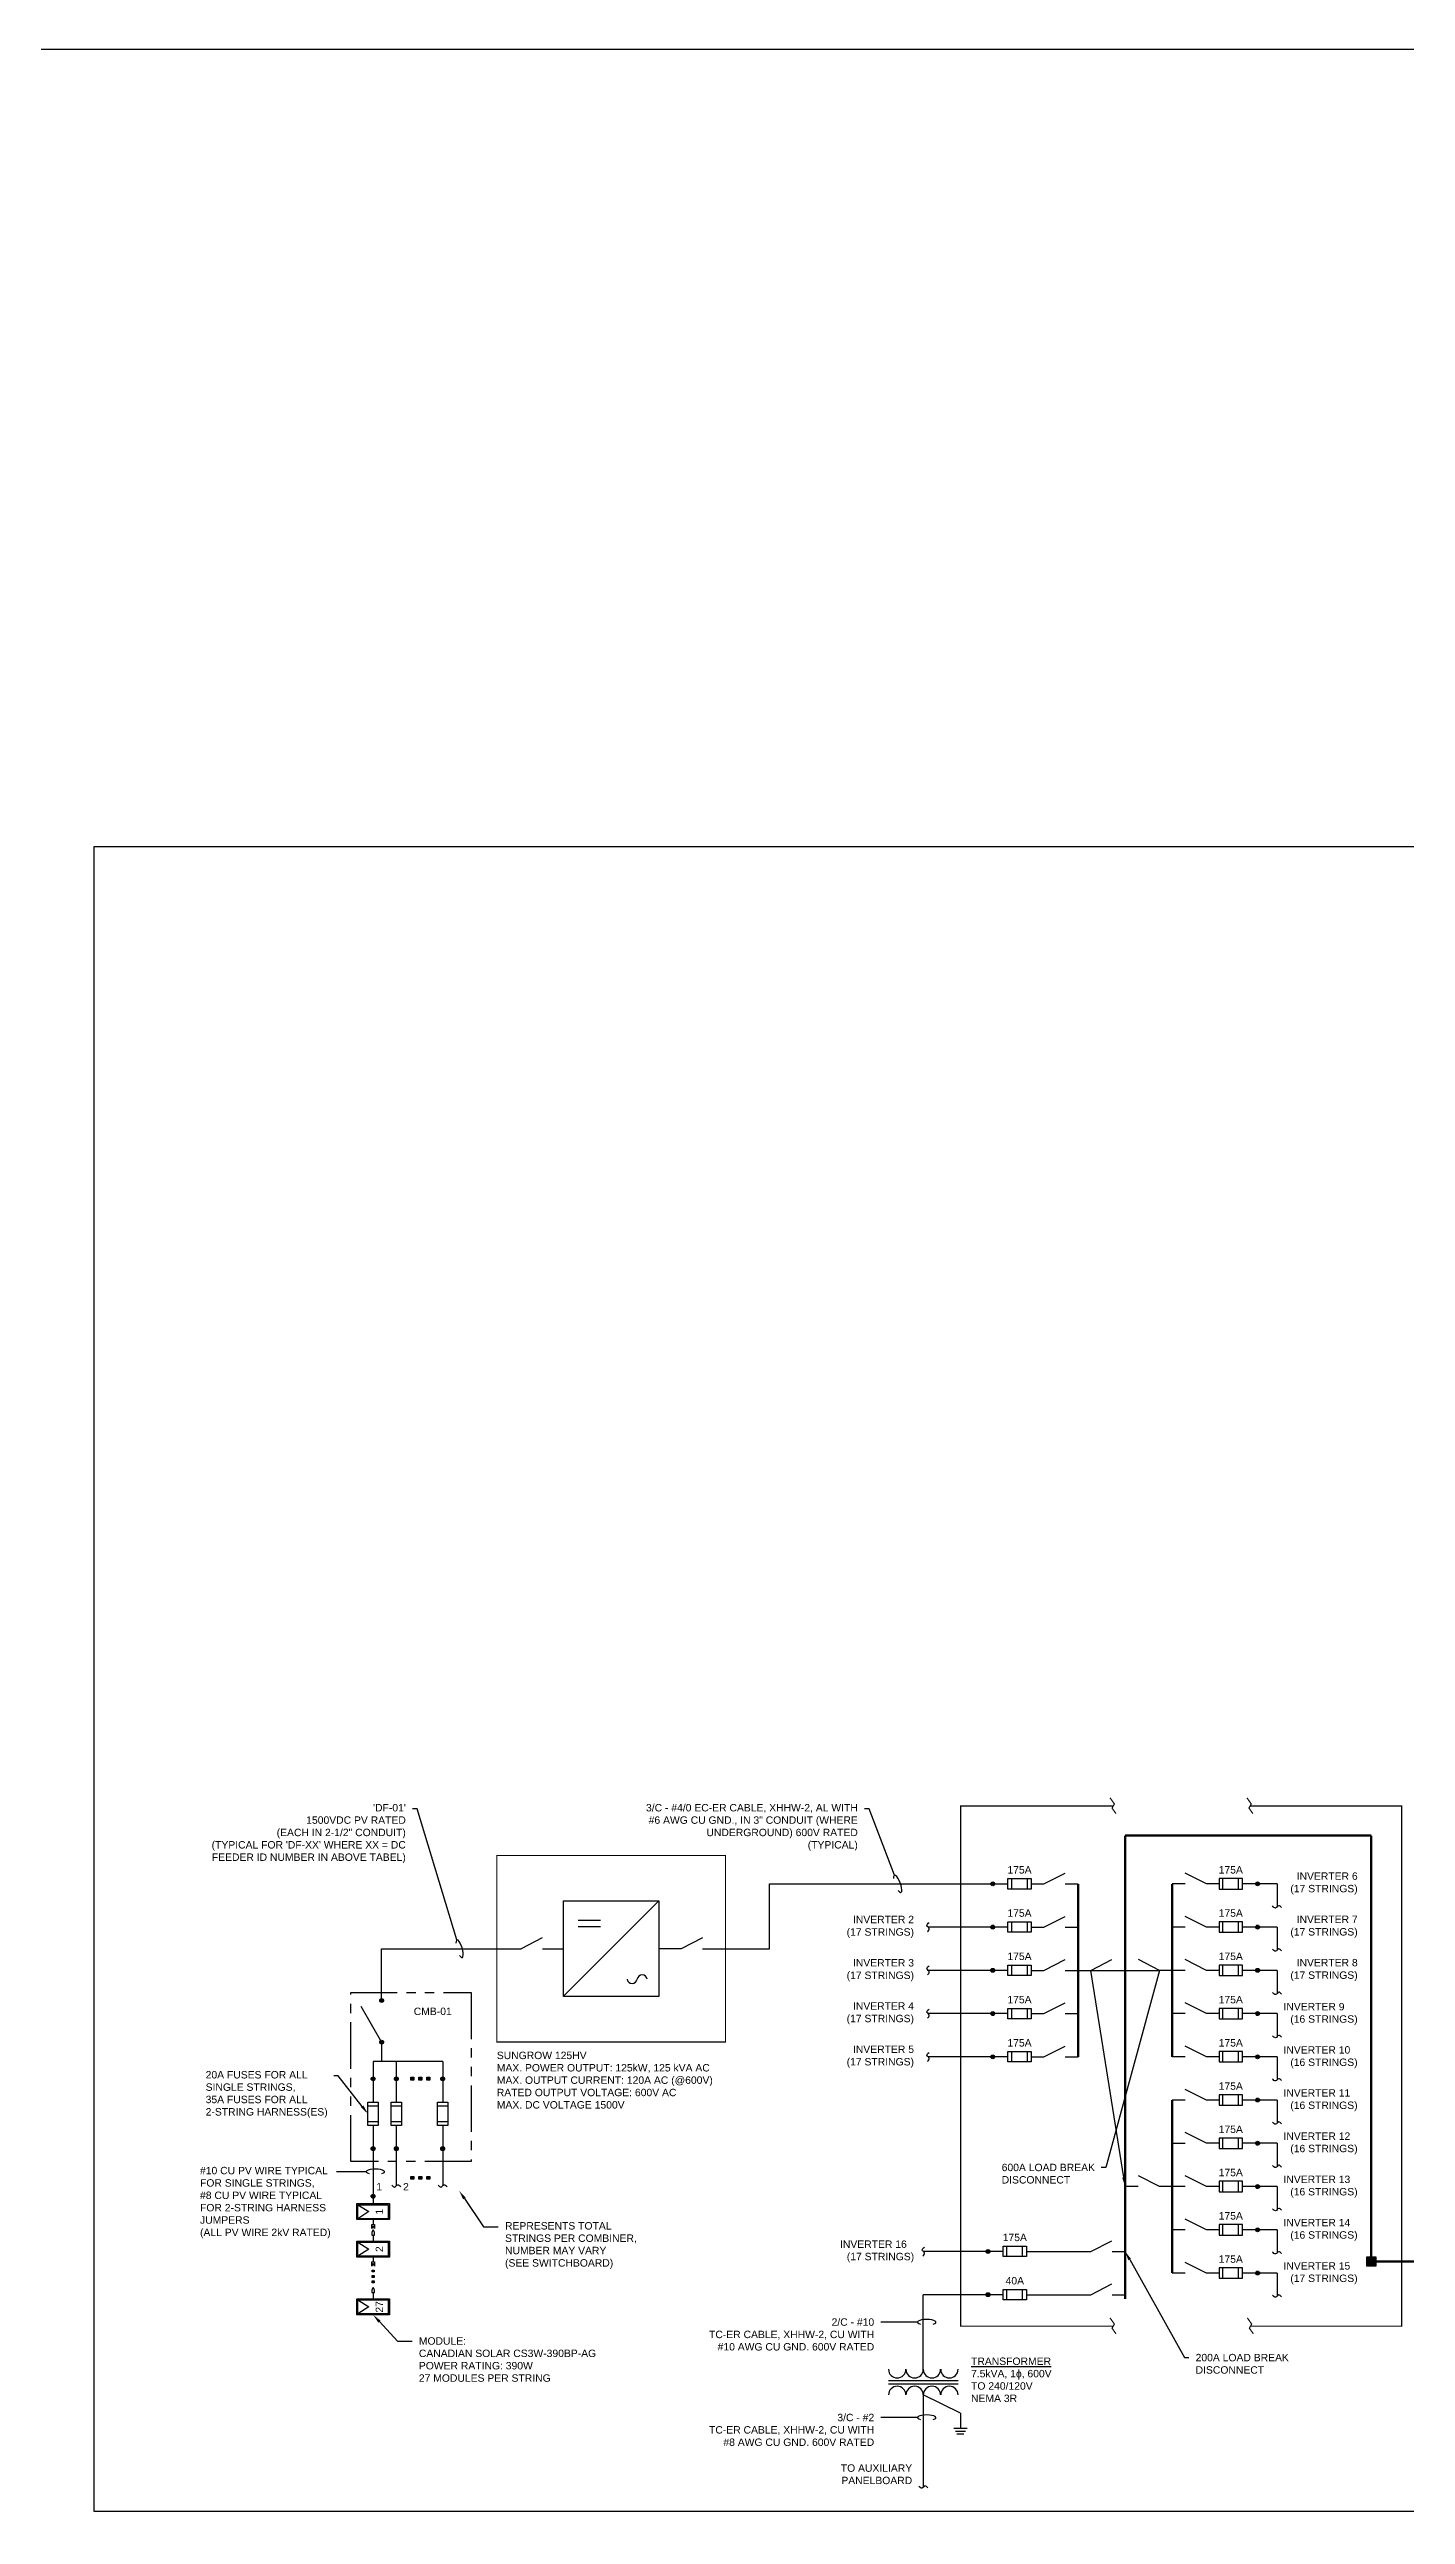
# Model space of a CAD drawing. Header units: feet. Extents: x 0 to 267, y -9 to 249.
# Drawn here: x 22.68 to 40.97, y 66.62 to 99.87 of the extents above; entities that cross this region are included whole.
import ezdxf
from ezdxf import colors
from ezdxf.entities.mleader import LeaderData, LeaderLine
from ezdxf.math import Vec2, Vec3

# ---------------------------------------------------------------- set-up
doc = ezdxf.new("R2010")
doc.units = ezdxf.units.FT
doc.header["$MEASUREMENT"] = 0
doc.linetypes.add('PHANTOM2', pattern=[1.25, 0.625, -0.125, 0.125, -0.125, 0.125, -0.125])
for name, color, linetype in [('E-1LIN', 4, 'Continuous'), ('E-1LIN-DC-FUSE-355', 170, 'Continuous'), ('E-1LIN-EQPM-COMB-ENCL', 8, 'PHANTOM2'), ('E-1LIN-EQPM-ENCL', 8, 'PHANTOM2'), ('E-1LIN-FUSE', 170, 'Continuous'), ('E-ARRAY-MODULE', 170, 'Continuous'), ('E-TEXT', 7, 'Continuous'), ('G-ANNO-TEXT', 1, 'Continuous')]:
    doc.layers.add(name, color=color, linetype=linetype)
doc.layers.add('G-NPLT', color=67, linetype='Continuous', plot=False)
doc.styles.add('NEI-A', font='arial.ttf')

# ---------------------------------------------------------------- blocks, each defined once
blk = doc.blocks.new('A$C842ad1d9')
for points in [[(-0.469, -0.151), (0.469, -0.151)], [(-0.469, -0.194), (0.469, -0.194)]]:
    blk.add_lwpolyline(points)
for centre, start, end in [((-0.352, 0), 180, 0), ((-0.117, 0), 180, 0), ((0.117, 0), 180, 0), ((0.352, 0), 180, 0), ((-0.352, -0.345), 0, 180), ((-0.117, -0.345), 0, 180), ((0.117, -0.345), 0, 180), ((0.352, -0.345), 0, 180)]:
    blk.add_arc(centre, 0.117, start, end)
blk = doc.blocks.new('A$C4f8bfd34')
at = {"start_tangent": (-0.889861, -0.85957), "end_tangent": (-0.954311, -0.827045)}
blk.add_spline([(0.008, 0.062), (-0.017, 0.022), (0.014, -0.02), (-0.014, -0.06)], degree=3, dxfattribs=at)
blk = doc.blocks.new('_None')
blk = doc.blocks.new('Equipment Callout Arrowhead')
at = {"color": 0}
blk.add_ellipse((0, 0), major_axis=(0.99, 0), ratio=0.28679, start_param=-0.799881, end_param=3.941473, dxfattribs=at)

msp = doc.modelspace()

# ---------------------------------------------------------------- hatches: boundary and pattern name
at = {"layer": 'E-1LIN'}
h = msp.add_hatch(color=256, dxfattribs=at)
h.dxf.hatch_style = 1
h.paths.add_polyline_path([(35.406, 75.1, 1), (35.406, 75.153, 1)])
h = msp.add_hatch(color=256, dxfattribs=at)
h.dxf.hatch_style = 1
h.paths.add_polyline_path([(38.978, 75.1, -1), (38.978, 75.153, -1)])
h = msp.add_hatch(color=256, dxfattribs=at)
h.dxf.hatch_style = 1
h.paths.add_polyline_path([(35.406, 74.517, 1), (35.406, 74.57, 1)])
h = msp.add_hatch(color=256, dxfattribs=at)
h.dxf.hatch_style = 1
h.paths.add_polyline_path([(38.978, 74.517, -1), (38.978, 74.57, -1)])
h = msp.add_hatch(color=256, dxfattribs=at)
h.dxf.hatch_style = 1
h.paths.add_polyline_path([(35.406, 73.934, 1), (35.406, 73.986, 1)])
h = msp.add_hatch(color=256, dxfattribs=at)
h.dxf.hatch_style = 1
h.paths.add_polyline_path([(38.978, 73.934, -1), (38.978, 73.986, -1)])
h = msp.add_hatch(color=256, dxfattribs=at)
h.dxf.hatch_style = 1
h.paths.add_polyline_path([(35.406, 73.351, 1), (35.406, 73.403, 1)])
h = msp.add_hatch(color=256, dxfattribs=at)
h.dxf.hatch_style = 1
h.paths.add_polyline_path([(38.978, 73.351, -1), (38.978, 73.403, -1)])
h = msp.add_hatch(color=256, dxfattribs=at)
h.dxf.hatch_style = 1
h.paths.add_polyline_path([(35.406, 72.768, 1), (35.406, 72.82, 1)])
h = msp.add_hatch(color=256, dxfattribs=at)
h.dxf.hatch_style = 1
h.paths.add_polyline_path([(38.978, 72.768, -1), (38.978, 72.82, -1)])
h = msp.add_hatch(color=256, dxfattribs=at)
h.dxf.hatch_style = 1
h.paths.add_polyline_path([(38.978, 72.184, -1), (38.978, 72.237, -1)])
h = msp.add_hatch(color=256, dxfattribs=at)
h.dxf.hatch_style = 1
h.paths.add_polyline_path([(38.978, 71.601, -1), (38.978, 71.654, -1)])
h = msp.add_hatch(color=256, dxfattribs=at)
h.dxf.hatch_style = 1
h.paths.add_polyline_path([(38.978, 71.018, -1), (38.978, 71.071, -1)])
h = msp.add_hatch(color=256, dxfattribs=at)
h.dxf.hatch_style = 1
h.paths.add_polyline_path([(38.978, 70.435, -1), (38.978, 70.487, -1)])
h = msp.add_hatch(color=256, dxfattribs=at)
h.dxf.hatch_style = 1
h.paths.add_polyline_path([(35.342, 70.143, 1), (35.342, 70.196, 1)])
h = msp.add_hatch(color=256, dxfattribs=at)
h.dxf.hatch_style = 1
h.paths.add_polyline_path([(38.978, 69.852, -1), (38.978, 69.904, -1)])
h = msp.add_hatch(color=256, dxfattribs=at)
h.dxf.hatch_style = 1
h.paths.add_polyline_path([(40.449, 70.095), (40.449, 69.972), (40.572, 69.972), (40.572, 70.095)])
h = msp.add_hatch(color=256, dxfattribs=at)
h.dxf.hatch_style = 1
h.paths.add_polyline_path([(35.342, 69.56, 1), (35.342, 69.612, 1)])

# ---------------------------------------------------------------- linework, layer by layer
for p, q in [((39.24, 75.127), (38.774, 75.127)), ((35.609, 74.543), (34.533, 74.543)), ((39.24, 74.543), (38.774, 74.543)), ((35.609, 73.96), (34.533, 73.96)), ((39.24, 73.96), (38.774, 73.96)), ((35.609, 73.377), (34.533, 73.377)), ((39.24, 73.377), (38.774, 73.377)), ((35.609, 72.794), (34.533, 72.794)), ((39.24, 72.794), (38.774, 72.794)), ((39.24, 72.211), (38.774, 72.211)), ((39.24, 71.628), (38.774, 71.628)), ((39.24, 71.044), (38.774, 71.044)), ((35.546, 70.169), (34.47, 70.169)), ((39.24, 70.461), (38.774, 70.461)), ((39.24, 69.878), (38.774, 69.878)), ((35.546, 69.586), (34.47, 69.586)), ((34.47, 68.235), (34.47, 66.99))]:
    msp.add_line(p, q, dxfattribs=at)
at = {"layer": 'E-1LIN', "const_width": 0.0312, "flags": 128}
for points in [[(37.192, 75.778), (37.192, 69.526)], [(40.511, 75.778), (37.192, 75.778)], [(40.511, 70.095), (40.511, 75.778)], [(36.559, 75.126), (36.559, 72.793)], [(37.825, 75.126), (37.825, 72.793)], [(40.572, 70.033), (45.638, 70.033), (45.638, 73.215)], [(37.825, 72.21), (37.825, 69.878)]]:
    msp.add_lwpolyline(points, dxfattribs=at)
at = {"layer": 'E-1LIN', "flags": 128}
for points in [[(35.926, 75.127), (36.096, 75.127), (36.381, 75.271)], [(38.458, 75.127), (38.287, 75.127), (38.003, 75.271)], [(36.383, 75.126), (36.559, 75.126)], [(38, 75.126), (37.825, 75.126)], [(35.926, 74.543), (36.096, 74.543), (36.381, 74.688)], [(36.383, 74.543), (36.559, 74.543)], [(38, 74.543), (37.825, 74.543)], [(38.458, 74.543), (38.287, 74.543), (38.003, 74.688)], [(35.926, 73.96), (36.096, 73.96), (36.381, 74.105)], [(36.383, 73.96), (36.729, 73.96)], [(36.729, 73.96), (37.014, 74.104)], [(37.016, 73.959), (37.367, 73.959)], [(38, 73.96), (37.654, 73.96), (37.37, 74.104)], [(38.458, 73.96), (38.287, 73.96), (38.003, 74.105)], [(35.926, 73.377), (36.096, 73.377), (36.381, 73.522)], [(38.458, 73.377), (38.287, 73.377), (38.003, 73.522)], [(36.383, 73.377), (36.559, 73.377)], [(38, 73.377), (37.825, 73.377)], [(35.926, 72.794), (36.096, 72.794), (36.381, 72.938)], [(38.458, 72.794), (38.287, 72.794), (38.003, 72.938)], [(36.383, 72.793), (36.559, 72.793)], [(38, 72.793), (37.825, 72.793)], [(38, 72.21), (37.825, 72.21)], [(38.458, 72.211), (38.287, 72.211), (38.003, 72.355)], [(38, 71.627), (37.825, 71.627)], [(38.458, 71.628), (38.287, 71.628), (38.003, 71.772)], [(38, 71.044), (37.654, 71.044), (37.37, 71.188)], [(38.458, 71.044), (38.287, 71.044), (38.003, 71.189)], [(37.367, 71.044), (37.192, 71.044)], [(38.458, 70.461), (38.287, 70.461), (38.003, 70.606)], [(35.862, 70.169), (36.729, 70.169), (37.014, 70.314)], [(37.016, 70.169), (37.192, 70.169)], [(38, 70.461), (37.825, 70.461)], [(38, 69.878), (37.825, 69.878)], [(38.458, 69.878), (38.287, 69.878), (38.003, 70.022)], [(35.862, 69.586), (36.729, 69.586), (37.014, 69.731)], [(37.016, 69.586), (37.192, 69.586)]]:
    msp.add_lwpolyline(points, dxfattribs=at)
at = {"layer": 'E-1LIN'}
for points in [[(30.906, 74.897), (29.615, 73.607)], [(32.395, 74.252), (32.395, 75.127), (35.609, 75.127)], [(39.24, 75.127), (39.24, 74.814)], [(29.817, 74.638), (30.117, 74.638)], [(29.817, 74.55), (30.117, 74.55)], [(39.24, 74.543), (39.24, 74.231)], [(29.33, 74.397), (29.046, 74.252)], [(29.333, 74.252), (29.617, 74.252)], [(31.492, 74.397), (31.207, 74.252), (30.905, 74.252)], [(31.494, 74.252), (32.395, 74.252)], [(39.24, 73.96), (39.24, 73.648)], [(39.24, 73.377), (39.24, 73.065)], [(39.24, 72.794), (39.24, 72.482)], [(39.24, 72.211), (39.24, 71.898)], [(39.24, 71.628), (39.24, 71.315)], [(39.24, 71.044), (39.24, 70.732)], [(39.24, 70.461), (39.24, 70.149)], [(39.24, 69.878), (39.24, 69.566)], [(34.47, 68.58), (34.47, 69.586)], [(34.972, 67.988), (34.47, 68.235)], [(34.972, 67.988), (34.972, 67.788)], [(34.88, 67.788), (35.063, 67.788)], [(34.903, 67.747), (35.04, 67.747)], [(34.923, 67.71), (35.016, 67.71)]]:
    msp.add_lwpolyline(points, dxfattribs=at)
for points in [[(29.617, 74.897), (30.905, 74.897), (30.905, 73.607), (29.617, 73.607)], [(40.449, 70.095), (40.572, 70.095), (40.572, 69.972), (40.449, 69.972)]]:
    msp.add_lwpolyline(points, close=True, dxfattribs=at)
for centre in [(35.406, 75.127), (38.978, 75.127), (35.406, 74.543), (38.978, 74.543), (35.406, 73.96), (38.978, 73.96), (35.406, 73.377), (38.978, 73.377), (35.406, 72.794), (38.978, 72.794), (38.978, 72.211), (38.978, 71.628), (38.978, 71.044), (38.978, 70.461), (35.342, 70.169), (38.978, 69.878), (35.342, 69.586)]:
    msp.add_circle(centre, 0.0262, dxfattribs=at)
for centre, start, end in [((30.543, 73.854), 190.5662, 349.4338), ((30.68, 73.829), 10.5662, 169.4338)]:
    msp.add_arc(centre, 0.0694, start, end, dxfattribs=at)
at = {"layer": 'E-1LIN-EQPM-ENCL', "const_width": 0.0156}
for points in [[(37.031, 69.162), (34.973, 69.162), (34.973, 76.176), (37.031, 76.176)], [(36.988, 76.287), (37.047, 76.204), (37.015, 76.148), (37.069, 76.073)], [(38.834, 76.287), (38.892, 76.204), (38.861, 76.148), (38.915, 76.073)], [(38.882, 69.162), (40.921, 69.162), (40.921, 76.176), (38.877, 76.176)], [(36.988, 69.273), (37.047, 69.19), (37.015, 69.134), (37.069, 69.059)], [(38.84, 69.273), (38.898, 69.19), (38.867, 69.134), (38.921, 69.059)]]:
    msp.add_lwpolyline(points, dxfattribs=at)
msp.add_lwpolyline([(28.719, 75.509), (31.803, 75.509), (31.803, 72.994), (28.719, 72.994)], close=True, dxfattribs=at)
at = {"layer": 'E-1LIN-FUSE'}
for points in [[(35.609, 75.056), (35.609, 75.197), (35.926, 75.197), (35.926, 75.056)], [(38.774, 75.056), (38.774, 75.197), (38.458, 75.197), (38.458, 75.056)], [(35.609, 74.473), (35.609, 74.614), (35.926, 74.614), (35.926, 74.473)], [(38.774, 74.473), (38.774, 74.614), (38.458, 74.614), (38.458, 74.473)], [(35.609, 73.89), (35.609, 74.031), (35.926, 74.031), (35.926, 73.89)], [(38.774, 73.89), (38.774, 74.031), (38.458, 74.031), (38.458, 73.89)], [(35.609, 73.307), (35.609, 73.447), (35.926, 73.447), (35.926, 73.307)], [(38.774, 73.307), (38.774, 73.447), (38.458, 73.447), (38.458, 73.307)], [(35.609, 72.724), (35.609, 72.864), (35.926, 72.864), (35.926, 72.724)], [(38.774, 72.724), (38.774, 72.864), (38.458, 72.864), (38.458, 72.724)], [(38.774, 72.14), (38.774, 72.281), (38.458, 72.281), (38.458, 72.14)], [(38.774, 71.557), (38.774, 71.698), (38.458, 71.698), (38.458, 71.557)], [(38.774, 70.974), (38.774, 71.115), (38.458, 71.115), (38.458, 70.974)], [(38.774, 70.391), (38.774, 70.531), (38.458, 70.531), (38.458, 70.391)], [(35.546, 70.099), (35.546, 70.24), (35.862, 70.24), (35.862, 70.099)], [(38.774, 69.808), (38.774, 69.948), (38.458, 69.948), (38.458, 69.808)], [(35.546, 69.516), (35.546, 69.657), (35.862, 69.657), (35.862, 69.516)]]:
    msp.add_lwpolyline(points, close=True, dxfattribs=at)
for points in [[(35.662, 75.056), (35.662, 75.197)], [(35.873, 75.056), (35.873, 75.197)], [(38.51, 75.056), (38.51, 75.197)], [(38.721, 75.056), (38.721, 75.197)], [(35.662, 74.473), (35.662, 74.614)], [(35.873, 74.473), (35.873, 74.614)], [(38.51, 74.473), (38.51, 74.614)], [(38.721, 74.473), (38.721, 74.614)], [(35.662, 73.89), (35.662, 74.031)], [(35.873, 73.89), (35.873, 74.031)], [(38.51, 73.89), (38.51, 74.031)], [(38.721, 73.89), (38.721, 74.031)], [(35.662, 73.307), (35.662, 73.447)], [(35.873, 73.307), (35.873, 73.447)], [(38.51, 73.307), (38.51, 73.447)], [(38.721, 73.307), (38.721, 73.447)], [(35.662, 72.724), (35.662, 72.864)], [(35.873, 72.724), (35.873, 72.864)], [(38.51, 72.724), (38.51, 72.864)], [(38.721, 72.724), (38.721, 72.864)], [(38.51, 72.14), (38.51, 72.281)], [(38.721, 72.14), (38.721, 72.281)], [(38.51, 71.557), (38.51, 71.698)], [(38.721, 71.557), (38.721, 71.698)], [(38.51, 70.974), (38.51, 71.115)], [(38.721, 70.974), (38.721, 71.115)], [(38.51, 70.391), (38.51, 70.531)], [(38.721, 70.391), (38.721, 70.531)], [(35.598, 70.099), (35.598, 70.24)], [(35.809, 70.099), (35.809, 70.24)], [(38.51, 69.808), (38.51, 69.948)], [(38.721, 69.808), (38.721, 69.948)], [(35.598, 69.516), (35.598, 69.657)], [(35.809, 69.516), (35.809, 69.657)]]:
    msp.add_lwpolyline(points, dxfattribs=at)
at = {"layer": 'E-TEXT'}
msp.add_line((17.542, 99.866), (177.224, 99.866), dxfattribs=at)

# ---------------------------------------------------------------- block references
at = {"layer": 'E-1LIN'}
for p, rotation in [((39.24, 74.814), 270), ((34.533, 74.543), 180), ((39.24, 74.231), 270), ((34.533, 73.96), 180), ((39.24, 73.648), 270), ((34.533, 73.377), 180), ((34.533, 72.794), 180), ((39.24, 73.065), 270), ((39.24, 72.482), 270), ((39.24, 71.898), 270), ((39.24, 71.315), 270), ((39.24, 70.732), 270), ((34.47, 70.169), 180), ((39.24, 70.149), 270), ((39.24, 69.566), 270), ((34.47, 66.99), 270)]:
    msp.add_blockref('A$C4f8bfd34', p, dxfattribs=dict(at, rotation=rotation))
msp.add_blockref('A$C842ad1d9', (34.47, 68.58), dxfattribs=at)

# ---------------------------------------------------------------- texts
at = {"layer": 'G-ANNO-TEXT', "char_height": 0.1, "style": 'NEI-A'}
for s, insert, width, attachment_point in [('175A', (35.767, 75.264), 0.31641, 8), ('175A', (38.616, 75.264), 0.31641, 8), ('175A', (35.767, 74.681), 0.31641, 8), ('175A', (38.616, 74.681), 0.31641, 8), ('175A', (35.767, 74.097), 0.31641, 8), ('175A', (38.616, 74.097), 0.31641, 8), ('175A', (35.767, 73.514), 0.31641, 8), ('175A', (38.616, 73.514), 0.31641, 8), ('175A', (35.767, 72.931), 0.31641, 8), ('175A', (38.616, 72.931), 0.31641, 8), ('175A', (38.616, 72.348), 0.31641, 8), ('175A', (38.616, 71.765), 0.31641, 8), ('175A', (38.616, 71.182), 0.31641, 8), ('175A', (38.616, 70.598), 0.31641, 8), ('175A', (35.704, 70.307), 0.31641, 8), ('40A', (35.704, 69.723), 0.31641, 8), ('175A', (38.616, 70.015), 0.31641, 8), ('\\pxql;{\\LTRANSFORMER\\P}7.5kVA, 1ɸ, 600V\\PTO 240/120V\\PNEMA 3R', (35.114, 68.438), 1.50037, 4)]:
    msp.add_mtext(s, dxfattribs=dict(at, insert=insert, width=width, attachment_point=attachment_point))
at = {"layer": 'G-ANNO-TEXT', "char_height": 0.1, "width": 1.00107, "attachment_point": 2, "line_spacing_factor": 1.010232, "style": 'NEI-A'}
for s, insert in [('\\pxqr;INVERTER 6 (17 STRINGS)', (39.827, 75.281)), ('\\pxqr;INVERTER 2 (17 STRINGS)', (33.844, 74.696)), ('\\pxqr;INVERTER 7 (17 STRINGS)', (39.827, 74.698)), ('\\pxqr;INVERTER 3\\P(17 STRINGS)', (33.844, 74.112)), ('\\pxqr;INVERTER 8 (17 STRINGS)', (39.827, 74.114)), ('\\pxqr;INVERTER 4 (17 STRINGS)', (33.844, 73.529)), ('\\pxqr;INVERTER 5 (17 STRINGS)', (33.844, 72.946))]:
    msp.add_mtext(s, dxfattribs=dict(at, insert=insert))
at = {"layer": 'G-ANNO-TEXT', "char_height": 0.1, "style": 'NEI-A'}
for s, width, insert, attachment_point in [('INVERTER 9\\P\\pxqr;(16 STRINGS)', 0.99968, (39.327, 73.372), 4), ('SUNGROW 125HV\\PMAX. POWER OUTPUT: 125kW, 125 kVA AC\\PMAX. OUTPUT CURRENT: 120A AC (@600V)\\PRATED OUTPUT VOLTAGE: 600V AC\\PMAX. DC VOLTAGE 1500V', 3.32207, (28.719, 72.863), 1), ('INVERTER 10\\P\\pxqr;(16 STRINGS)', 0.99968, (39.327, 72.789), 4), ('INVERTER 11\\P\\pxqr;(16 STRINGS)', 0.99968, (39.327, 72.209), 4), ('INVERTER 12\\P\\pxqr;(16 STRINGS)', 0.99968, (39.327, 71.626), 4), ('INVERTER 13\\P\\pxqr;(16 STRINGS)', 0.99968, (39.327, 71.043), 4), ('INVERTER 14\\P\\pxqr;(16 STRINGS)', 0.99968, (39.327, 70.46), 4), ('INVERTER 16\\P\\pxqr;(17 STRINGS)', 0.99968, (33.347, 70.169), 4), ('INVERTER 15\\P\\pxqr;(17 STRINGS)', 0.99968, (39.327, 69.876), 4), ('\\pxqr;TO AUXILIARY PANELBOARD', 0.99968, (34.32, 67.164), 6)]:
    msp.add_mtext_dynamic_manual_height_columns(s, width=width, gutter_width=0.469, heights=[0], dxfattribs=dict(at, insert=insert, attachment_point=attachment_point))

# ---------------------------------------------------------------- leaders
at = {"layer": 'G-ANNO-TEXT'}
ml = msp.add_multileader_mtext('Standard', dxfattribs=at)
ml.set_content('\\A1;\'DF-01\'\\P1500VDC PV RATED\\P(EACH IN 2-1/2" CONDUIT)\\P(TYPICAL FOR \'DF-XX\' WHERE XX = DC FEEDER ID NUMBER IN ABOVE TABEL)', color=256, style='NEI-A')
ml.set_leader_properties()
ml.set_arrow_properties(name='Equipment Callout Arrowhead')
ml.build(insert=Vec2(0, 0))
ml.multileader.update_dxf_attribs({"dogleg_length": 0.0625, "arrow_head_size": 0.125})
ctx = ml.context
ctx.base_point, ctx.char_height, ctx.arrow_head_size, ctx.landing_gap_size, ctx.plane_origin = Vec3(24.797, 76.138), 0.1, 0.125, 0.09, Vec3(17.327, 74.812)
ctx.text_align_type = 2
notes = []
notes.append((ctx, [(1, (1, 1, 0), (27.645, 76.138), (-1, 0), 0.0625, [(0, [(28.217, 74.252)], 0, [])])]))
ctx.mtext.insert, ctx.mtext.width, ctx.mtext.alignment, ctx.mtext.flow_direction = Vec3(27.492, 76.203), 2.8599, 3, 5
ml = msp.add_multileader_mtext('Standard', dxfattribs=at)
ml.set_content('\\A1;3/C - #4/0 EC-ER CABLE, XHHW-2, AL WITH\\P#6 AWG CU GND., IN 3" CONDUIT (WHERE UNDERGROUND) 600V RATED\\P(TYPICAL)', color=256, style='NEI-A')
ml.set_leader_properties()
ml.set_arrow_properties(name='Equipment Callout Arrowhead')
ml.build(insert=Vec2(0, 0))
ml.multileader.update_dxf_attribs({"dogleg_length": 0.0625, "arrow_head_size": 0.125})
ctx = ml.context
ctx.base_point, ctx.char_height, ctx.arrow_head_size, ctx.landing_gap_size, ctx.plane_origin = Vec3(30.657, 76.138), 0.1, 0.125, 0.09, Vec3(23.421, 74.812)
ctx.text_align_type = 2
notes.append((ctx, [(1, (1, 1, 0), (33.739, 76.138), (-1, 0), 0.0625, [(0, [(34.125, 75.127)], 0, [])])]))
ctx.mtext.insert, ctx.mtext.width, ctx.mtext.alignment, ctx.mtext.flow_direction = Vec3(33.587, 76.203), 3.34182, 3, 5
ml = msp.add_multileader_mtext('Standard', dxfattribs=at)
ml.set_content('600A LOAD BREAK \\PDISCONNECT', color=256, style='NEI-A')
ml.set_leader_properties()
ml.build(insert=Vec2(0, 0))
ml.multileader.update_dxf_attribs({"dogleg_length": 0.0625, "arrow_head_size": 0.125})
ctx = ml.context
ctx.base_point, ctx.char_height, ctx.arrow_head_size, ctx.landing_gap_size, ctx.plane_origin = Vec3(35.437, 71.301), 0.1, 0.125, 0.09, Vec3(25.768, 70.208)
notes.append((ctx, [(1, (1, 1, 0), (36.932, 71.301), (-1, 0), 0.0625, [(2, [(37.192, 71.044), (36.729, 73.96), (37.654, 73.96)], 0, [])])]))
ctx.mtext.insert, ctx.mtext.width, ctx.mtext.flow_direction = Vec3(35.527, 71.352), 1.37695, 5
ml = msp.add_multileader_mtext('Standard', dxfattribs=at)
ml.set_content('CMB-01', color=256, style='NEI-A')
ml.set_leader_properties()
ml.set_arrow_properties(name='NONE')
ml.build(insert=Vec2(0, 0))
ml.multileader.update_dxf_attribs({"text_right_attachment_type": 2, "dogleg_length": 0.1, "arrow_head_size": 0.125})
ctx = ml.context
ctx.base_point, ctx.char_height, ctx.arrow_head_size, ctx.landing_gap_size, ctx.plane_origin = Vec3(27.509, 73.406), 0.1, 0.125, 0.09, Vec3(25.094, 69.748)
ctx.right_attachment = 2
notes.append((ctx, [(0, (0, 0, 0), (0, 0), (1, 0), 1, [])]))
ctx.mtext.insert, ctx.mtext.flow_direction = Vec3(27.599, 73.457), 5
ctx.mtext.has_bg_fill, ctx.mtext.bg_color, ctx.mtext.bg_scale_factor, ctx.mtext.bg_transparency, ctx.mtext.use_window_bg_color = 1, -1027028792, 1.5, 0, 1
ml = msp.add_multileader_mtext('Standard', dxfattribs=at)
ml.set_content('200A LOAD BREAK \\PDISCONNECT', color=256, style='NEI-A')
ml.set_leader_properties()
ml.build(insert=Vec2(0, 0))
ml.multileader.update_dxf_attribs({"dogleg_length": 0.0625, "arrow_head_size": 0.125})
ctx = ml.context
ctx.base_point, ctx.char_height, ctx.arrow_head_size, ctx.landing_gap_size, ctx.plane_origin = Vec3(38.052, 68.737), 0.1, 0.125, 0.09, Vec3(28.994, 67.29)
notes.append((ctx, [(0, (1, 1, 0), (37.99, 68.737), (1, 0), 0.0625, [(0, [(37.192, 70.169)], 0, [])])]))
ctx.mtext.insert, ctx.mtext.width, ctx.mtext.flow_direction = Vec3(38.142, 68.788), 1.37695, 5
ml = msp.add_multileader_mtext('Standard', dxfattribs=at)
ml.set_content('\\A1;2/C - #10\\PTC-ER CABLE, XHHW-2, CU WITH\\P#10 AWG CU GND. 600V RATED', color=256, style='NEI-A')
ml.set_leader_properties()
ml.set_arrow_properties(name='Equipment Callout Arrowhead')
ml.build(insert=Vec2(0, 0))
ml.multileader.update_dxf_attribs({"dogleg_length": 0.36, "arrow_head_size": 0.125})
ctx = ml.context
ctx.base_point, ctx.char_height, ctx.arrow_head_size, ctx.landing_gap_size, ctx.plane_origin = Vec3(31.505, 69.216), 0.1, 0.125, 0.09, Vec3(23.734, 67.89)
ctx.text_align_type = 2
notes.append((ctx, [(1, (1, 1, 0), (34.052, 69.216), (-1, 0), 0.154, [(0, [(34.517, 69.216)], 0, [])])]))
ctx.mtext.insert, ctx.mtext.width, ctx.mtext.alignment, ctx.mtext.flow_direction = Vec3(33.808, 69.267), 2.82652, 3, 5
ml = msp.add_multileader_mtext('Standard', dxfattribs=at)
ml.set_content('\\A1;3/C - #2\\PTC-ER CABLE, XHHW-2, CU WITH\\P#8 AWG CU GND. 600V RATED', color=256, style='NEI-A')
ml.set_leader_properties()
ml.set_arrow_properties(name='Equipment Callout Arrowhead')
ml.build(insert=Vec2(0, 0))
ml.multileader.update_dxf_attribs({"dogleg_length": 0.36, "arrow_head_size": 0.125})
ctx = ml.context
ctx.base_point, ctx.char_height, ctx.arrow_head_size, ctx.landing_gap_size, ctx.plane_origin = Vec3(31.505, 67.929), 0.1, 0.125, 0.09, Vec3(23.734, 66.603)
ctx.text_align_type = 2
notes.append((ctx, [(1, (1, 1, 0), (34.052, 67.929), (-1, 0), 0.154, [(0, [(34.517, 67.929)], 0, [])])]))
ctx.mtext.insert, ctx.mtext.width, ctx.mtext.alignment, ctx.mtext.flow_direction = Vec3(33.808, 67.98), 2.82652, 3, 5
for ctx, leaders in notes:
    for number, flags, end, landing, length, lines in leaders:
        leader = LeaderData()
        leader.index, (leader.has_last_leader_line, leader.has_dogleg_vector, leader.attachment_direction) = number, flags
        leader.last_leader_point, leader.dogleg_vector, leader.dogleg_length = Vec3(end), Vec3(landing), length
        for number, points, colour, breaks in lines:
            line = LeaderLine()
            line.index, line.vertices, line.color, line.breaks = number, Vec3.list(points), colors.encode_raw_color(colour), breaks
            leader.lines.append(line)
        ctx.leaders.append(leader)

# ---------------------------------------------------------------- next in the draw order: hatches: boundary and pattern name
at = {"layer": 'E-1LIN'}
h = msp.add_hatch(color=256, dxfattribs=at)
h.dxf.hatch_style = 1
h.paths.add_polyline_path([(27.14, 73.553, 1), (27.192, 73.553, 1)])
h = msp.add_hatch(color=256, dxfattribs=at)
h.dxf.hatch_style = 1
h.paths.add_polyline_path([(27.14, 72.991, 1), (27.192, 72.991, 1)])
h = msp.add_hatch(color=256, dxfattribs=at)
h.dxf.hatch_style = 1
h.paths.add_polyline_path([(27.025, 72.497, 1), (27.077, 72.497, 1)])
h = msp.add_hatch(color=256, dxfattribs=at)
h.dxf.hatch_style = 1
h.paths.add_polyline_path([(27.337, 72.497, 1), (27.39, 72.497, 1)])
h = msp.add_hatch(color=256, dxfattribs=at)
h.dxf.hatch_style = 1
h.paths.add_polyline_path([(27.962, 72.497, 1), (28.015, 72.497, 1)])
h = msp.add_hatch(color=256, dxfattribs=at)
h.dxf.hatch_style = 1
h.paths.add_polyline_path([(27.025, 71.555, 1), (27.077, 71.555, 1)])
h = msp.add_hatch(color=256, dxfattribs=at)
h.dxf.hatch_style = 1
h.paths.add_polyline_path([(27.337, 71.555, 1), (27.39, 71.555, 1)])
h = msp.add_hatch(color=256, dxfattribs=at)
h.dxf.hatch_style = 1
h.paths.add_polyline_path([(27.962, 71.555, 1), (28.015, 71.555, 1)])
h = msp.add_hatch(color=256, dxfattribs=at)
h.dxf.hatch_style = 1
h.paths.add_polyline_path([(27.598, 71.182), (27.558, 71.182), (27.558, 71.142), (27.598, 71.142)])
h = msp.add_hatch(color=256, dxfattribs=at)
h.dxf.hatch_style = 1
h.paths.add_polyline_path([(27.707, 71.182), (27.667, 71.182), (27.667, 71.142), (27.707, 71.142)])
h = msp.add_hatch(color=256, dxfattribs=at)
h.dxf.hatch_style = 1
h.paths.add_polyline_path([(27.816, 71.182), (27.776, 71.182), (27.776, 71.142), (27.816, 71.142)])
at = {"layer": 'E-1LIN-DC-FUSE-355'}
h = msp.add_hatch(color=256, dxfattribs=at)
h.dxf.hatch_style = 1
h.paths.add_polyline_path([(27.598, 72.518), (27.558, 72.518), (27.558, 72.478), (27.598, 72.478)])
h = msp.add_hatch(color=256, dxfattribs=at)
h.dxf.hatch_style = 1
h.paths.add_polyline_path([(27.707, 72.518), (27.667, 72.518), (27.667, 72.478), (27.707, 72.478)])
h = msp.add_hatch(color=256, dxfattribs=at)
h.dxf.hatch_style = 1
h.paths.add_polyline_path([(27.816, 72.478), (27.816, 72.518), (27.776, 72.518), (27.776, 72.478)])
at = {"layer": 'E-ARRAY-MODULE'}
h = msp.add_hatch(color=256, dxfattribs=at)
h.dxf.hatch_style = 1
h.paths.add_polyline_path([(27.025, 70.914, 1), (27.077, 70.914, 1)])
h = msp.add_hatch(color=256, dxfattribs=at)
h.dxf.hatch_style = 1
h.paths.add_polyline_path([(27.065, 69.893), (27.065, 69.919), (27.039, 69.919), (27.039, 69.893)])
h = msp.add_hatch(color=256, dxfattribs=at)
h.dxf.hatch_style = 1
h.paths.add_polyline_path([(27.065, 69.847), (27.039, 69.847), (27.039, 69.82), (27.065, 69.82)])
h = msp.add_hatch(color=256, dxfattribs=at)
h.dxf.hatch_style = 1
h.paths.add_polyline_path([(27.065, 69.774), (27.039, 69.774), (27.039, 69.747), (27.065, 69.747)])

# ---------------------------------------------------------------- next in the draw order: linework, layer by layer
at = {"layer": 'E-1LIN'}
for p, q in [((27.051, 72.731), (27.051, 72.184)), ((27.989, 72.731), (27.051, 72.731)), ((27.364, 72.731), (27.364, 72.184)), ((27.989, 72.731), (27.989, 72.184)), ((27.051, 71.868), (27.051, 70.914)), ((27.364, 71.868), (27.364, 71.054)), ((27.989, 71.868), (27.989, 71.054))]:
    msp.add_line(p, q, dxfattribs=at)
for points in [[(27.166, 73.553), (27.166, 74.252), (29.046, 74.252)], [(26.885, 73.478), (27.166, 72.991)], [(27.166, 72.991), (27.166, 72.731)]]:
    msp.add_lwpolyline(points, dxfattribs=at)
for points in [[(27.558, 71.182), (27.598, 71.182), (27.598, 71.142), (27.558, 71.142)], [(27.667, 71.182), (27.707, 71.182), (27.707, 71.142), (27.667, 71.142)], [(27.776, 71.182), (27.816, 71.182), (27.816, 71.142), (27.776, 71.142)]]:
    msp.add_lwpolyline(points, close=True, dxfattribs=at)
for centre in [(27.166, 73.553), (27.166, 72.991), (27.051, 72.497), (27.364, 72.497), (27.989, 72.497), (27.051, 71.555), (27.364, 71.555), (27.989, 71.555)]:
    msp.add_circle(centre, 0.0262, dxfattribs=at)
at = {"layer": 'E-1LIN', "start_tangent": (0.85957, -0.889861), "end_tangent": (0.827045, -0.954311)}
for points in [[(27.302, 71.062), (27.341, 71.038), (27.383, 71.068), (27.424, 71.04)], [(27.927, 71.062), (27.966, 71.038), (28.008, 71.068), (28.049, 71.04)]]:
    msp.add_spline(points, degree=3, dxfattribs=at)
at = {"layer": 'E-1LIN-DC-FUSE-355'}
for points in [[(27.558, 72.518), (27.598, 72.518), (27.598, 72.478), (27.558, 72.478)], [(27.667, 72.518), (27.707, 72.518), (27.707, 72.478), (27.667, 72.478)], [(27.776, 72.518), (27.816, 72.518), (27.816, 72.478), (27.776, 72.478)], [(26.981, 72.184), (27.121, 72.184), (27.121, 71.868), (26.981, 71.868)], [(27.293, 72.184), (27.434, 72.184), (27.434, 71.868), (27.293, 71.868)], [(27.918, 72.184), (28.059, 72.184), (28.059, 71.868), (27.918, 71.868)]]:
    msp.add_lwpolyline(points, close=True, dxfattribs=at)
for points in [[(26.981, 72.131), (27.121, 72.131)], [(26.981, 71.92), (27.121, 71.92)], [(27.293, 72.131), (27.434, 72.131)], [(27.293, 71.92), (27.434, 71.92)], [(27.918, 72.131), (28.059, 72.131)], [(27.918, 71.92), (28.059, 71.92)]]:
    msp.add_lwpolyline(points, dxfattribs=at)
at = {"layer": 'E-1LIN-EQPM-COMB-ENCL'}
msp.add_lwpolyline([(26.75, 73.659), (28.373, 73.659), (28.373, 71.384), (26.75, 71.384)], close=True, dxfattribs=at)
at = {"layer": 'E-ARRAY-MODULE'}
for points in [[(27.051, 70.914), (27.051, 70.814)], [(26.846, 70.8), (26.995, 70.706), (26.846, 70.611)], [(27.033, 70.479), (27.033, 70.533), (27.069, 70.533), (27.069, 70.479), (27.051, 70.511), (27.033, 70.479)], [(27.051, 70.598), (27.051, 70.533)], [(26.846, 70.294), (26.995, 70.2), (26.846, 70.105)], [(27.051, 70.461), (27.033, 70.429), (27.033, 70.391), (27.069, 70.391), (27.069, 70.429), (27.051, 70.461)], [(27.051, 70.391), (27.051, 70.308)], [(27.033, 69.973), (27.033, 70.027), (27.069, 70.027), (27.069, 69.973), (27.051, 70.005), (27.033, 69.973)], [(27.051, 70.092), (27.051, 70.027)], [(26.846, 69.517), (26.995, 69.422), (26.846, 69.328)], [(27.051, 69.684), (27.033, 69.652), (27.033, 69.614), (27.069, 69.614), (27.069, 69.652), (27.051, 69.684)], [(27.051, 69.614), (27.051, 69.531)]]:
    msp.add_lwpolyline(points, dxfattribs=at)
for points in [[(26.833, 70.814), (27.27, 70.814), (27.27, 70.598), (26.833, 70.598)], [(26.846, 70.8), (27.256, 70.8), (27.256, 70.611), (26.846, 70.611)], [(26.833, 70.308), (27.27, 70.308), (27.27, 70.092), (26.833, 70.092)], [(26.846, 70.294), (27.256, 70.294), (27.256, 70.105), (26.846, 70.105)], [(27.039, 69.919), (27.065, 69.919), (27.065, 69.893), (27.039, 69.893)], [(27.039, 69.847), (27.065, 69.847), (27.065, 69.82), (27.039, 69.82)], [(26.833, 69.531), (27.27, 69.531), (27.27, 69.314), (26.833, 69.314)], [(26.846, 69.517), (27.256, 69.517), (27.256, 69.328), (26.846, 69.328)], [(27.039, 69.774), (27.065, 69.774), (27.065, 69.747), (27.039, 69.747)]]:
    msp.add_lwpolyline(points, close=True, dxfattribs=at)
msp.add_circle((27.051, 70.914), 0.0262, dxfattribs=at)
at = {"layer": 'G-NPLT'}
msp.add_lwpolyline([(23.29, 89.114), (54.913, 89.114), (54.913, 66.662), (23.29, 66.662)], close=True, dxfattribs=at)

# ---------------------------------------------------------------- next in the draw order: texts
at = {"layer": 'G-ANNO-TEXT', "char_height": 0.1, "attachment_point": 1, "style": 'NEI-A'}
for s, insert in [('\\pxql;1', (27.094, 71.092)), ('\\pxql;2', (27.455, 71.092))]:
    msp.add_mtext_dynamic_manual_height_columns(s, width=0.05803, gutter_width=0.547, heights=[0], dxfattribs=dict(at, insert=insert))
at = {"layer": 'G-ANNO-TEXT', "char_height": 0.1, "attachment_point": 2, "rotation": 90, "style": 'NEI-A'}
for s, insert in [('\\pxqc;1', (27.085, 70.706)), ('\\pxqc;2', (27.085, 70.2)), ('\\pxqc;27', (27.085, 69.422))]:
    msp.add_mtext_dynamic_manual_height_columns(s, width=0.05803, gutter_width=0.547, heights=[0], dxfattribs=dict(at, insert=insert))

# ---------------------------------------------------------------- next in the draw order: leaders
at = {"layer": 'G-ANNO-TEXT'}
ml = msp.add_multileader_mtext('Standard', dxfattribs=at)
ml.set_content('20A FUSES FOR ALL SINGLE STRINGS,\\P35A FUSES FOR ALL 2-STRING HARNESS(ES)', color=256, style='NEI-A')
ml.set_leader_properties()
ml.build(insert=Vec2(0, 0))
ml.multileader.update_dxf_attribs({"dogleg_length": 0.0625, "arrow_head_size": 0.125})
ctx = ml.context
ctx.base_point, ctx.char_height, ctx.arrow_head_size, ctx.landing_gap_size, ctx.plane_origin = Vec3(24.703, 72.538), 0.1, 0.125, 0.09, Vec3(16.238, 69.223)
notes = []
notes.append((ctx, [(1, (1, 1, 0), (26.582, 72.538), (-1, 0), 0.0625, [(0, [(26.981, 72.026)], 0, [])])]))
ctx.mtext.insert, ctx.mtext.width, ctx.mtext.flow_direction = Vec3(24.793, 72.602), 1.79582, 5
ml = msp.add_multileader_mtext('Standard', dxfattribs=at)
ml.set_content('#10 CU PV WIRE TYPICAL FOR SINGLE STRINGS,\\P#8 CU PV WIRE TYPICAL FOR 2-STRING HARNESS JUMPERS\\P(ALL PV WIRE 2kV RATED)', color=256, style='NEI-A')
ml.set_leader_properties()
ml.set_arrow_properties(name='Equipment Callout Arrowhead')
ml.build(insert=Vec2(0, 0))
ml.multileader.update_dxf_attribs({"dogleg_length": 0.36, "arrow_head_size": 0.125})
ctx = ml.context
ctx.base_point, ctx.char_height, ctx.arrow_head_size, ctx.landing_gap_size, ctx.plane_origin = Vec3(24.627, 71.245), 0.1, 0.125, 0.09, Vec3(16.072, 67.93)
notes.append((ctx, [(1, (1, 1, 0), (26.579, 71.245), (-1, 0), 0.0229, [(0, [(27.082, 71.245)], 0, [])])]))
ctx.mtext.insert, ctx.mtext.width, ctx.mtext.flow_direction = Vec3(24.717, 71.31), 1.96474, 5
ml = msp.add_multileader_mtext('Standard', dxfattribs=at)
ml.set_content('\\A1;REPRESENTS TOTAL STRINGS PER COMBINER, NUMBER MAY VARY\\P(SEE SWITCHBOARD)', color=256, style='NEI-A')
ml.set_leader_properties()
ml.build(insert=Vec2(0, 0))
ml.multileader.update_dxf_attribs({"dogleg_length": 0.36, "arrow_head_size": 0.125})
ctx = ml.context
ctx.base_point, ctx.char_height, ctx.arrow_head_size, ctx.landing_gap_size, ctx.plane_origin = Vec3(28.74, 70.5), 0.1, 0.125, 0.09, Vec3(18.683, 64.753)
notes.append((ctx, [(0, (1, 1, 0), (28.541, 70.5), (1, 0), 0.198, [(0, [(28.212, 70.987)], 0, [])])]))
ctx.mtext.insert, ctx.mtext.width, ctx.mtext.flow_direction = Vec3(28.83, 70.565), 2.02339, 5
ml = msp.add_multileader_mtext('Standard', dxfattribs=at)
ml.set_content('MODULE:\\PCANADIAN SOLAR CS3W-390BP-AG\\PPOWER RATING: 390W\\P27 MODULES PER STRING', color=256, style='NEI-A')
ml.set_leader_properties()
ml.build(insert=Vec2(0, 0))
ml.multileader.update_dxf_attribs({"dogleg_length": 0.36, "arrow_head_size": 0.125})
ctx = ml.context
ctx.base_point, ctx.char_height, ctx.arrow_head_size, ctx.landing_gap_size, ctx.plane_origin = Vec3(27.578, 68.961), 0.1, 0.125, 0.09, Vec3(17.521, 63.08)
notes.append((ctx, [(0, (1, 1, 0), (27.38, 68.961), (1, 0), 0.198, [(0, [(27.051, 69.314)], 0, [])])]))
ctx.mtext.insert, ctx.mtext.width, ctx.mtext.flow_direction = Vec3(27.668, 69.012), 3.4863, 5
for ctx, leaders in notes:
    for number, flags, end, landing, length, lines in leaders:
        leader = LeaderData()
        leader.index, (leader.has_last_leader_line, leader.has_dogleg_vector, leader.attachment_direction) = number, flags
        leader.last_leader_point, leader.dogleg_vector, leader.dogleg_length = Vec3(end), Vec3(landing), length
        for number, points, colour, breaks in lines:
            line = LeaderLine()
            line.index, line.vertices, line.color, line.breaks = number, Vec3.list(points), colors.encode_raw_color(colour), breaks
            leader.lines.append(line)
        ctx.leaders.append(leader)

doc.saveas('drawing.dxf')
